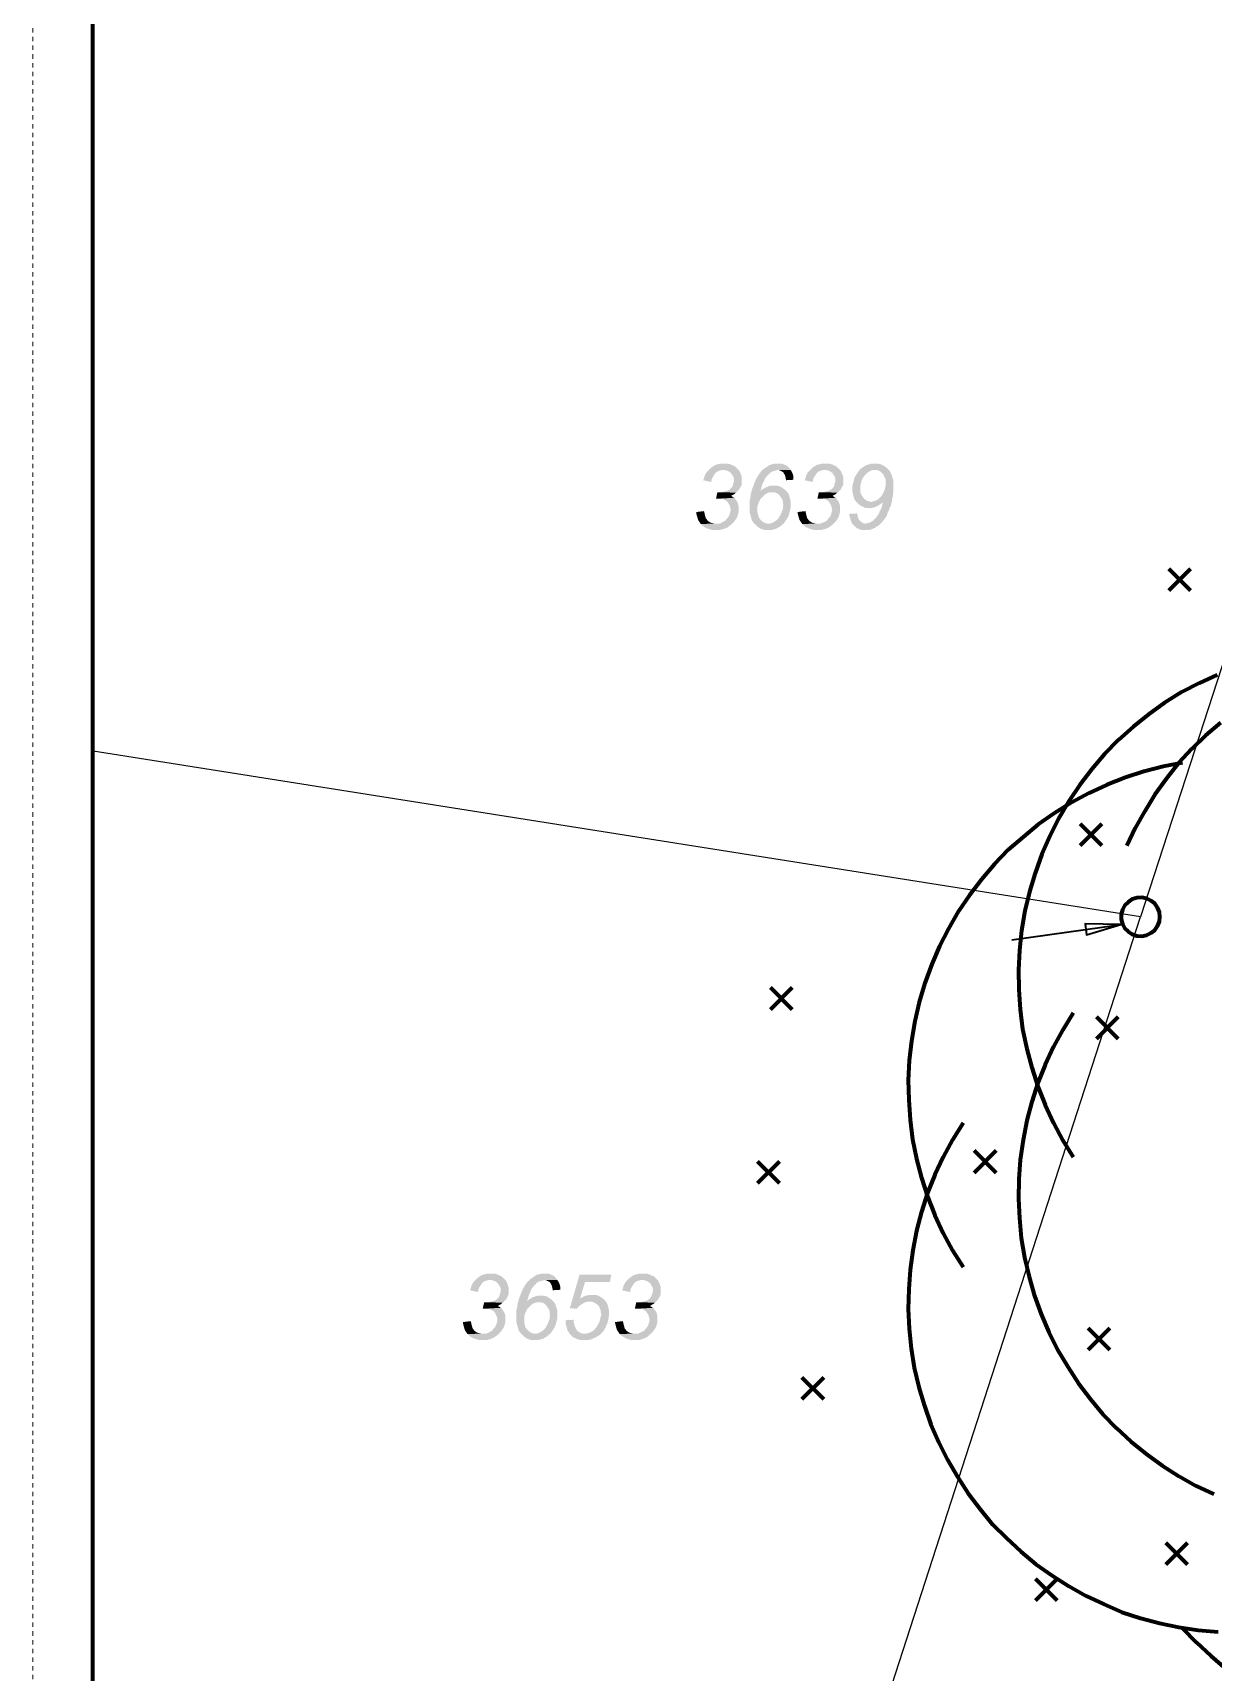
# Model space of a CAD drawing. Header units: metres. Extents: x -47 to 309, y -25 to 105.
# Drawn here: x -44.56 to -17.46, y 31.16 to 68.79 of the extents above; entities that cross this region are included whole.
import ezdxf

# ---------------------------------------------------------------- set-up
doc = ezdxf.new("R2010")
doc.units = ezdxf.units.M
doc.linetypes.add('AUSGEZOGEN', pattern=[0])
doc.linetypes.add('PUNKT2_S9', pattern=[0.001, 0, -0.001])
doc.layers.add('XR$1$STANDARD_1', color=7, linetype='AUSGEZOGEN', lineweight=25)

msp = doc.modelspace()

# ---------------------------------------------------------------- hatches: boundary and pattern name
at = {"layer": 'XR$1$STANDARD_1', "linetype": 'AUSGEZOGEN', "lineweight": 140, "transparency": 33554687}
h = msp.add_hatch(color=7, dxfattribs=at)
h.set_gradient(color2=(0, 0, 0), one_color=1)
h.paths.add_polyline_path([(-28.6921, 58.9044), (-28.7768, 58.9044), (-28.8085, 58.8939), (-28.8509, 58.8833), (-28.8932, 58.8727), (-28.9249, 58.8515), (-28.9567, 58.8304), (-28.9884, 58.8092), (-28.999, 58.7986), (-29.0308, 58.7669), (-29.0519, 58.7457), (-29.0837, 58.714), (-29.1049, 58.6822), (-29.126, 58.6399), (-29.1366, 58.6081), (-29.1472, 58.5658), (-29.1684, 58.5235), (-28.9779, 58.4811), (-28.9779, 58.5129), (-28.9673, 58.5552), (-28.9461, 58.5975), (-28.9249, 58.6293), (-28.9038, 58.661), (-28.8826, 58.6928), (-28.8509, 58.714), (-28.8191, 58.7351), (-28.7768, 58.7457), (-28.745, 58.7563), (-28.7027, 58.7563), (-28.364, 58.7669), (-28.3852, 58.7986), (-28.3958, 58.7986), (-28.417, 58.8198), (-28.4487, 58.8515), (-28.491, 58.8621), (-28.5228, 58.8833), (-28.5651, 58.8939), (-28.5969, 58.9044), (-28.6392, 58.9044)], flags=0)
h = msp.add_hatch(color=7, dxfattribs=at)
h.set_gradient(color2=(0, 0, 0), one_color=1)
h.paths.add_polyline_path([(-28.364, 58.7669), (-28.7027, 58.7563), (-28.671, 58.7563), (-28.6286, 58.7457), (-28.5969, 58.7351), (-28.5651, 58.714), (-28.5334, 58.6928), (-28.5122, 58.661), (-28.491, 58.6293), (-28.4699, 58.5975), (-28.4593, 58.5552), (-28.4593, 58.5023), (-28.4699, 58.46), (-28.4805, 58.4282), (-28.491, 58.3859), (-28.5122, 58.3541), (-28.544, 58.3224), (-28.5545, 58.3118), (-28.5863, 58.2906), (-28.618, 58.2801), (-28.6604, 58.2695), (-28.7027, 58.2589), (-28.745, 58.2483), (-28.7874, 58.2483), (-28.417, 58.2377), (-28.3852, 58.2589), (-28.364, 58.2906), (-28.3323, 58.3118), (-28.3323, 58.333), (-28.3111, 58.3647), (-28.29, 58.3965), (-28.2794, 58.4388), (-28.2794, 58.587), (-28.29, 58.6293), (-28.3006, 58.661), (-28.3217, 58.7034), (-28.3323, 58.7351)], flags=0)
h = msp.add_hatch(color=7, dxfattribs=at)
h.set_gradient(color2=(0, 0, 0), one_color=1)
h.paths.add_polyline_path([(-27.4539, 58.9044), (-27.528, 58.9044), (-27.5703, 58.8939), (-27.6021, 58.8833), (-27.6444, 58.8727), (-27.6762, 58.8515), (-27.6867, 58.841), (-27.7185, 58.8198), (-27.7502, 58.7986), (-27.782, 58.7775), (-27.8137, 58.7457), (-27.8455, 58.714), (-27.8772, 58.6716), (-27.8984, 58.6399), (-27.9196, 58.6081), (-27.9407, 58.5658), (-27.9619, 58.534), (-27.9725, 58.4917), (-27.9936, 58.46), (-28.0042, 58.4176), (-28.0254, 58.3647), (-28.036, 58.3436), (-28.0466, 58.3012), (-28.0571, 58.2695), (-27.8561, 58.2695), (-27.8455, 58.3012), (-27.8349, 58.333), (-27.8243, 58.3753), (-27.8137, 58.4176), (-27.7926, 58.46), (-27.7714, 58.5023), (-27.7608, 58.534), (-27.7397, 58.5764), (-27.7079, 58.6081), (-27.6867, 58.6399), (-27.655, 58.661), (-27.6338, 58.6928), (-27.6127, 58.7034), (-27.5809, 58.7245), (-27.5386, 58.7351), (-27.4962, 58.7457), (-27.4645, 58.7563), (-27.1576, 58.7563), (-27.1788, 58.788), (-27.1999, 58.8092), (-27.2211, 58.8304), (-27.2528, 58.8621), (-27.2846, 58.8727), (-27.3269, 58.8939), (-27.3693, 58.9044), (-27.4116, 58.9044)], flags=0)
h = msp.add_hatch(color=7, dxfattribs=at)
h.set_gradient(color2=(0, 0, 0), one_color=1)
h.paths.add_polyline_path([(-27.1576, 58.7563), (-27.4645, 58.7563), (-27.4328, 58.7563), (-27.401, 58.7457), (-27.3587, 58.7245), (-27.3269, 58.7034), (-27.3163, 58.6822), (-27.2952, 58.6505), (-27.2846, 58.6187), (-27.274, 58.5764), (-27.2634, 58.5235), (-27.0941, 58.534), (-27.0941, 58.6081), (-27.1047, 58.6505), (-27.1153, 58.6822), (-27.1364, 58.7245)], flags=0)
h = msp.add_hatch(color=7, dxfattribs=at)
h.set_gradient(color2=(0, 0, 0), one_color=1)
h.paths.add_polyline_path([(-26.3639, 58.9044), (-26.4485, 58.9044), (-26.4803, 58.8939), (-26.5226, 58.8833), (-26.565, 58.8727), (-26.5967, 58.8515), (-26.6284, 58.8304), (-26.6602, 58.8092), (-26.6708, 58.7986), (-26.7025, 58.7669), (-26.7237, 58.7457), (-26.7554, 58.714), (-26.7766, 58.6822), (-26.7978, 58.6399), (-26.8084, 58.6081), (-26.8189, 58.5658), (-26.8401, 58.5235), (-26.6496, 58.4811), (-26.6496, 58.5129), (-26.639, 58.5552), (-26.6179, 58.5975), (-26.5967, 58.6293), (-26.5755, 58.661), (-26.5544, 58.6928), (-26.5226, 58.714), (-26.4909, 58.7351), (-26.4485, 58.7457), (-26.4168, 58.7563), (-26.3745, 58.7563), (-26.0358, 58.7669), (-26.057, 58.7986), (-26.0676, 58.7986), (-26.0887, 58.8198), (-26.1205, 58.8515), (-26.1628, 58.8621), (-26.1945, 58.8833), (-26.2369, 58.8939), (-26.2686, 58.9044), (-26.311, 58.9044)], flags=0)
h = msp.add_hatch(color=7, dxfattribs=at)
h.set_gradient(color2=(0, 0, 0), one_color=1)
h.paths.add_polyline_path([(-26.0358, 58.7669), (-26.3745, 58.7563), (-26.3427, 58.7563), (-26.3004, 58.7457), (-26.2686, 58.7351), (-26.2369, 58.714), (-26.2051, 58.6928), (-26.184, 58.661), (-26.1628, 58.6293), (-26.1416, 58.5975), (-26.1311, 58.5552), (-26.1311, 58.5023), (-26.1416, 58.46), (-26.1522, 58.4282), (-26.1628, 58.3859), (-26.184, 58.3541), (-26.2157, 58.3224), (-26.2263, 58.3118), (-26.258, 58.2906), (-26.2898, 58.2801), (-26.3321, 58.2695), (-26.3745, 58.2589), (-26.4168, 58.2483), (-26.4591, 58.2483), (-26.0887, 58.2377), (-26.057, 58.2589), (-26.0358, 58.2906), (-26.0041, 58.3118), (-26.0041, 58.333), (-25.9829, 58.3647), (-25.9617, 58.3965), (-25.9511, 58.4388), (-25.9511, 58.587), (-25.9617, 58.6293), (-25.9723, 58.661), (-25.9935, 58.7034), (-26.0041, 58.7351)], flags=0)
h = msp.add_hatch(color=7, dxfattribs=at)
h.set_gradient(color2=(0, 0, 0), one_color=1)
h.paths.add_polyline_path([(-25.2315, 58.9044), (-25.3056, 58.9044), (-25.3373, 58.8939), (-25.3797, 58.8833), (-25.4114, 58.8727), (-25.4537, 58.8515), (-25.4855, 58.8304), (-25.5172, 58.8092), (-25.549, 58.788), (-25.5807, 58.7563), (-25.6019, 58.7245), (-25.6231, 58.6928), (-25.6442, 58.661), (-25.6654, 58.6293), (-25.6866, 58.5975), (-25.6972, 58.5552), (-25.7077, 58.5235), (-25.7183, 58.4811), (-25.7289, 58.4388), (-25.7395, 58.4071), (-25.7395, 58.2483), (-25.7289, 58.206), (-25.7183, 58.1636), (-25.7077, 58.1319), (-25.6972, 58.0896), (-25.676, 58.0578), (-25.6548, 58.0261), (-25.3056, 58.0261), (-25.3162, 58.0261), (-25.3479, 58.0367), (-25.3902, 58.0472), (-25.422, 58.0578), (-25.4537, 58.0896), (-25.4855, 58.1107), (-25.5067, 58.1425), (-25.5278, 58.1742), (-25.549, 58.2166), (-25.5596, 58.2483), (-25.5596, 58.3965), (-25.549, 58.4388), (-25.5384, 58.4811), (-25.5278, 58.5235), (-25.5067, 58.5658), (-25.4855, 58.5975), (-25.4643, 58.6293), (-25.4432, 58.6505), (-25.4114, 58.6822), (-25.3902, 58.7034), (-25.3479, 58.7245), (-25.3056, 58.7457), (-25.2738, 58.7563), (-25.2315, 58.7563), (-24.914, 58.7669), (-24.9352, 58.788), (-24.9669, 58.8198), (-24.9987, 58.841), (-25.0304, 58.8621), (-25.0728, 58.8833), (-25.1045, 58.8939), (-25.1468, 58.9044), (-25.1892, 58.9044)], flags=0)
h = msp.add_hatch(color=7, dxfattribs=at)
h.set_gradient(color2=(0, 0, 0), one_color=1)
h.paths.add_polyline_path([(-24.914, 58.7669), (-25.2315, 58.7563), (-25.1786, 58.7563), (-25.1468, 58.7457), (-25.1045, 58.7245), (-25.0833, 58.7034), (-25.0516, 58.6822), (-25.0304, 58.6505), (-25.0093, 58.6081), (-24.9881, 58.5764), (-24.9775, 58.534), (-24.9775, 58.3965), (-24.9881, 58.3541), (-24.9987, 58.3118), (-25.0093, 58.2801), (-25.0304, 58.2377), (-25.0516, 58.1954), (-25.0728, 58.1636), (-25.1045, 58.1319), (-25.1257, 58.1107), (-25.1574, 58.079), (-25.1998, 58.0578), (-25.2315, 58.0472), (-25.2738, 58.0367), (-25.3056, 58.0261), (-25.6548, 58.0261), (-25.6231, 58.0049), (-25.6019, 57.9732), (-25.5807, 57.9626), (-25.549, 57.9308), (-25.5067, 57.9202), (-25.4749, 57.8991), (-25.4326, 57.8885), (-25.3902, 57.8885), (-25.3585, 57.8779), (-25.3267, 57.8885), (-25.2844, 57.8885), (-25.2421, 57.8991), (-25.2103, 57.9097), (-25.1892, 57.9202), (-25.1468, 57.9414), (-25.1151, 57.9626), (-25.0833, 57.9837), (-25.041, 58.0155), (-24.8399, 58.0155), (-24.8294, 58.0578), (-24.8294, 58.1001), (-24.8188, 58.1319), (-24.8082, 58.1742), (-24.8082, 58.2166), (-24.7976, 58.2589), (-24.7976, 58.4917), (-24.8082, 58.534), (-24.8188, 58.5764), (-24.8294, 58.6081), (-24.8399, 58.6505), (-24.8611, 58.6822), (-24.8717, 58.714), (-24.8928, 58.7457)], flags=0)
h = msp.add_hatch(color=7, dxfattribs=at)
h.set_gradient(color2=(0, 0, 0), one_color=1)
h.paths.add_polyline_path([(-27.5492, 58.3965), (-27.6232, 58.3965), (-27.6656, 58.3859), (-27.6973, 58.3647), (-27.7185, 58.3647), (-27.7502, 58.3436), (-27.7926, 58.3224), (-27.8243, 58.3012), (-27.8561, 58.2695), (-28.0571, 58.2695), (-28.0677, 58.2271), (-28.0783, 58.1848), (-28.0783, 58.1425), (-28.0889, 58.1001), (-28.0995, 58.0578), (-28.0995, 57.7932), (-28.0889, 57.7509), (-28.0783, 57.7086), (-28.0677, 57.6768), (-28.0571, 57.6345), (-28.0466, 57.6028), (-28.0254, 57.571), (-28.0042, 57.5393), (-27.9831, 57.5181), (-27.6656, 57.5287), (-27.7079, 57.5287), (-27.7397, 57.5393), (-27.782, 57.5604), (-27.8137, 57.5816), (-27.8455, 57.6133), (-27.8667, 57.6345), (-27.8878, 57.6662), (-27.8984, 57.698), (-27.909, 57.7403), (-27.9196, 57.7827), (-27.9196, 57.9202), (-27.909, 57.9626), (-27.8984, 57.9943), (-27.8772, 58.0367), (-27.8667, 58.0684), (-27.8455, 58.1001), (-27.8137, 58.1319), (-27.7926, 58.1531), (-27.7608, 58.1848), (-27.7291, 58.206), (-27.6973, 58.2271), (-27.6656, 58.2377), (-27.6232, 58.2483), (-27.5915, 58.2483), (-27.2423, 58.2589), (-27.2634, 58.2801), (-27.2952, 58.3118), (-27.3269, 58.333), (-27.3587, 58.3541), (-27.3904, 58.3753), (-27.4222, 58.3859), (-27.4645, 58.3965), (-27.5068, 58.3965)], flags=0)
h = msp.add_hatch(color=7, dxfattribs=at)
h.set_gradient(color2=(0, 0, 0), one_color=1)
h.paths.add_polyline_path([(-28.4487, 58.1213), (-28.8085, 58.1001), (-28.7556, 58.1001), (-28.7133, 58.0896), (-28.671, 58.0684), (-28.6392, 58.0578), (-28.6075, 58.0261), (-28.5863, 57.9943), (-28.5651, 57.9626), (-28.5545, 57.9308), (-28.544, 57.8885), (-28.5334, 57.8462), (-28.5334, 57.8356), (-28.544, 57.7932), (-28.5545, 57.7615), (-28.5651, 57.7192), (-28.5863, 57.6874), (-28.6075, 57.6557), (-28.6392, 57.6239), (-28.6498, 57.6028), (-28.6815, 57.5816), (-28.7239, 57.5604), (-28.7556, 57.5393), (-28.7979, 57.5287), (-28.872, 57.5287), (-29.2213, 57.5181), (-29.1895, 57.4863), (-29.1684, 57.4758), (-29.1366, 57.444), (-29.1049, 57.4334), (-29.0625, 57.4123), (-29.0308, 57.4017), (-28.9884, 57.3911), (-28.9461, 57.3805), (-28.7768, 57.3805), (-28.745, 57.3911), (-28.7027, 57.4017), (-28.671, 57.4123), (-28.6286, 57.4334), (-28.5969, 57.444), (-28.5651, 57.4758), (-28.5334, 57.4969), (-28.5016, 57.5287), (-28.4805, 57.5498), (-28.4487, 57.5816), (-28.4275, 57.6133), (-28.4064, 57.6451), (-28.3852, 57.6768), (-28.3746, 57.7192), (-28.364, 57.7509), (-28.3535, 57.7932), (-28.3535, 57.9308), (-28.364, 57.9732), (-28.3746, 58.0049), (-28.3958, 58.0472), (-28.4064, 58.0578), (-28.4275, 58.0896)], flags=0)
h = msp.add_hatch(color=7, dxfattribs=at)
h.set_gradient(color2=(0, 0, 0), one_color=1)
h.paths.add_polyline_path([(-28.8403, 58.2483), (-28.872, 58.1001), (-28.8085, 58.1001), (-28.4487, 58.1213), (-28.491, 58.1425), (-28.5228, 58.1636), (-28.491, 58.1848), (-28.4487, 58.206), (-28.417, 58.2377), (-28.7874, 58.2483), (-28.7979, 58.2483)], flags=0)
h = msp.add_hatch(color=7, dxfattribs=at)
h.set_gradient(color2=(0, 0, 0), one_color=1)
h.paths.add_polyline_path([(-27.2423, 58.2589), (-27.5915, 58.2483), (-27.5492, 58.2483), (-27.5068, 58.2377), (-27.4751, 58.2271), (-27.4328, 58.1954), (-27.4116, 58.1742), (-27.3904, 58.1425), (-27.3693, 58.1107), (-27.3481, 58.079), (-27.3375, 58.0367), (-27.3375, 57.9943), (-27.3269, 57.952), (-27.3269, 57.9308), (-27.3375, 57.8991), (-27.3375, 57.8567), (-27.3587, 57.8144), (-27.3693, 57.7721), (-27.3904, 57.7403), (-27.3904, 57.7297), (-27.4116, 57.698), (-27.4328, 57.6557), (-27.4645, 57.6239), (-27.4857, 57.6028), (-27.5174, 57.5816), (-27.5492, 57.5604), (-27.5915, 57.5393), (-27.6338, 57.5287), (-27.6656, 57.5287), (-27.9831, 57.5181), (-27.9619, 57.4969), (-27.9301, 57.4652), (-27.8984, 57.444), (-27.8667, 57.4228), (-27.8243, 57.4017), (-27.7926, 57.3911), (-27.7502, 57.3805), (-27.6021, 57.3805), (-27.5597, 57.3911), (-27.5174, 57.4017), (-27.4857, 57.4123), (-27.4539, 57.4334), (-27.4116, 57.4546), (-27.3798, 57.4758), (-27.3481, 57.5075), (-27.3163, 57.5287), (-27.2952, 57.5604), (-27.274, 57.5922), (-27.2528, 57.6239), (-27.2317, 57.6557), (-27.2105, 57.698), (-27.1999, 57.7297), (-27.1893, 57.7721), (-27.1788, 57.8038), (-27.1682, 57.8462), (-27.1576, 57.8885), (-27.1576, 58.0367), (-27.1682, 58.079), (-27.1788, 58.1213), (-27.1893, 58.1531), (-27.1999, 58.1954), (-27.2211, 58.2271)], flags=0)
h = msp.add_hatch(color=7, dxfattribs=at)
h.set_gradient(color2=(0, 0, 0), one_color=1)
h.paths.add_polyline_path([(-26.1205, 58.1213), (-26.4803, 58.1001), (-26.4274, 58.1001), (-26.385, 58.0896), (-26.3427, 58.079), (-26.311, 58.0578), (-26.2792, 58.0261), (-26.258, 57.9943), (-26.2369, 57.9626), (-26.2263, 57.9308), (-26.2157, 57.8885), (-26.2051, 57.8462), (-26.2051, 57.8356), (-26.2157, 57.7932), (-26.2263, 57.7615), (-26.2369, 57.7192), (-26.258, 57.6874), (-26.2792, 57.6557), (-26.311, 57.6239), (-26.3215, 57.6028), (-26.3533, 57.5816), (-26.3956, 57.5604), (-26.4274, 57.5498), (-26.4697, 57.5287), (-26.5438, 57.5287), (-26.893, 57.5181), (-26.8613, 57.4863), (-26.8401, 57.4758), (-26.8084, 57.444), (-26.7766, 57.4334), (-26.7343, 57.4123), (-26.7025, 57.4017), (-26.6602, 57.3911), (-26.6179, 57.3805), (-26.4485, 57.3805), (-26.4168, 57.3911), (-26.3745, 57.4017), (-26.3427, 57.4123), (-26.3004, 57.4334), (-26.2686, 57.444), (-26.2369, 57.4758), (-26.2051, 57.4969), (-26.1734, 57.5287), (-26.1522, 57.5498), (-26.1205, 57.5816), (-26.0993, 57.6133), (-26.0781, 57.6451), (-26.057, 57.6768), (-26.0464, 57.7192), (-26.0358, 57.7509), (-26.0252, 57.7932), (-26.0252, 57.9308), (-26.0358, 57.9732), (-26.0464, 58.0049), (-26.0676, 58.0472), (-26.0781, 58.0578), (-26.0993, 58.0896)], flags=0)
h = msp.add_hatch(color=7, dxfattribs=at)
h.set_gradient(color2=(0, 0, 0), one_color=1)
h.paths.add_polyline_path([(-26.512, 58.2483), (-26.5438, 58.1001), (-26.4803, 58.1001), (-26.1205, 58.1213), (-26.1628, 58.1425), (-26.1945, 58.1636), (-26.1628, 58.1848), (-26.1205, 58.206), (-26.0887, 58.2377), (-26.4591, 58.2483), (-26.4697, 58.2483)], flags=0)
h = msp.add_hatch(color=7, dxfattribs=at)
h.set_gradient(color2=(0, 0, 0), one_color=1)
h.paths.add_polyline_path([(-24.8399, 58.0155), (-25.041, 58.0155), (-25.0516, 57.9732), (-25.0622, 57.9308), (-25.0728, 57.8885), (-25.0939, 57.8462), (-25.1151, 57.8144), (-25.1257, 57.7721), (-25.1468, 57.7403), (-25.168, 57.7086), (-25.1892, 57.6768), (-25.2103, 57.6451), (-25.2421, 57.6239), (-25.2527, 57.6028), (-25.2844, 57.5816), (-25.3267, 57.5604), (-25.3585, 57.5393), (-25.4008, 57.5393), (-25.4326, 57.5287), (-25.1151, 57.5075), (-25.0833, 57.5393), (-25.0622, 57.5604), (-25.041, 57.5922), (-25.0093, 57.6239), (-24.9881, 57.6557), (-24.9669, 57.6874), (-24.9458, 57.7297), (-24.9352, 57.7721), (-24.914, 57.8144), (-24.8928, 57.8567), (-24.8823, 57.8991), (-24.8611, 57.9308), (-24.8505, 57.9732)], flags=0)
h = msp.add_hatch(color=7, dxfattribs=at)
h.set_gradient(color2=(0, 0, 0), one_color=1)
h.paths.add_polyline_path([(-29.1472, 57.8144), (-29.3271, 57.7932), (-29.3271, 57.7721), (-29.3165, 57.7297), (-29.3059, 57.6874), (-29.2953, 57.6557), (-29.2848, 57.6133), (-29.2636, 57.5816), (-29.2424, 57.5498), (-29.2213, 57.5181), (-28.872, 57.5287), (-28.9144, 57.5287), (-28.9567, 57.5393), (-28.999, 57.5498), (-29.0308, 57.571), (-29.0625, 57.5922), (-29.0837, 57.6239), (-29.1049, 57.6451), (-29.1154, 57.6874), (-29.126, 57.7192), (-29.1366, 57.7721)], flags=0)
h = msp.add_hatch(color=7, dxfattribs=at)
h.set_gradient(color2=(0, 0, 0), one_color=1)
h.paths.add_polyline_path([(-26.8189, 57.8144), (-26.9989, 57.7932), (-26.9989, 57.7721), (-26.9883, 57.7297), (-26.9777, 57.6874), (-26.9671, 57.6557), (-26.9565, 57.6133), (-26.9354, 57.5816), (-26.9142, 57.5498), (-26.893, 57.5181), (-26.5438, 57.5287), (-26.5861, 57.5287), (-26.6284, 57.5393), (-26.6708, 57.5498), (-26.7025, 57.571), (-26.7343, 57.5922), (-26.7554, 57.6239), (-26.7766, 57.6451), (-26.7872, 57.6874), (-26.7978, 57.7192), (-26.8084, 57.7721)], flags=0)
h = msp.add_hatch(color=7, dxfattribs=at)
h.set_gradient(color2=(0, 0, 0), one_color=1)
h.paths.add_polyline_path([(-25.6337, 57.7615), (-25.8136, 57.7509), (-25.8136, 57.7297), (-25.803, 57.6768), (-25.7924, 57.6451), (-25.7818, 57.6028), (-25.7606, 57.5604), (-25.7501, 57.5287), (-25.7183, 57.4969), (-25.6972, 57.4758), (-25.676, 57.4546), (-25.6442, 57.4228), (-25.6019, 57.4123), (-25.5702, 57.3911), (-25.5278, 57.3805), (-25.4432, 57.3805), (-25.3585, 57.3805), (-25.3162, 57.3911), (-25.2844, 57.4017), (-25.2421, 57.4228), (-25.2103, 57.4334), (-25.1786, 57.4652), (-25.1363, 57.4863), (-25.1151, 57.5075), (-25.4326, 57.5287), (-25.4537, 57.5287), (-25.4961, 57.5393), (-25.5278, 57.5604), (-25.5596, 57.5816), (-25.5807, 57.6028), (-25.6019, 57.6345), (-25.6125, 57.6662), (-25.6231, 57.7192)], flags=0)
h = msp.add_hatch(color=7, dxfattribs=at)
h.set_gradient(color2=(0, 0, 0), one_color=1)
h.paths.add_polyline_path([(-34.0471, 40.3103), (-34.1317, 40.3103), (-34.1635, 40.2997), (-34.2058, 40.2891), (-34.2482, 40.2785), (-34.2799, 40.2573), (-34.3117, 40.2362), (-34.3434, 40.215), (-34.354, 40.2044), (-34.3857, 40.1727), (-34.4069, 40.1515), (-34.4386, 40.1198), (-34.4598, 40.088), (-34.481, 40.0457), (-34.4916, 40.0139), (-34.5021, 39.9716), (-34.5233, 39.9293), (-34.3328, 39.8869), (-34.3328, 39.9187), (-34.3222, 39.961), (-34.3011, 40.0033), (-34.2799, 40.0351), (-34.2587, 40.0668), (-34.2376, 40.0986), (-34.2058, 40.1198), (-34.1741, 40.1409), (-34.1317, 40.1515), (-34.1, 40.1621), (-34.0577, 40.1621), (-33.719, 40.1727), (-33.7402, 40.2044), (-33.7508, 40.2044), (-33.7719, 40.2256), (-33.8037, 40.2573), (-33.846, 40.2679), (-33.8778, 40.2891), (-33.9201, 40.2997), (-33.9518, 40.3103), (-33.9942, 40.3103)], flags=0)
h = msp.add_hatch(color=7, dxfattribs=at)
h.set_gradient(color2=(0, 0, 0), one_color=1)
h.paths.add_polyline_path([(-32.8089, 40.3103), (-32.883, 40.3103), (-32.9253, 40.2997), (-32.957, 40.2891), (-32.9994, 40.2785), (-33.0311, 40.2573), (-33.0417, 40.2468), (-33.0734, 40.2256), (-33.1052, 40.2044), (-33.1369, 40.1833), (-33.1687, 40.1515), (-33.2004, 40.1198), (-33.2322, 40.0774), (-33.2534, 40.0457), (-33.2745, 40.0139), (-33.2957, 39.9716), (-33.3169, 39.9398), (-33.3274, 39.8975), (-33.3486, 39.8658), (-33.3592, 39.8234), (-33.3804, 39.7705), (-33.3909, 39.7494), (-33.4015, 39.707), (-33.4121, 39.6753), (-33.211, 39.6753), (-33.2004, 39.707), (-33.1899, 39.7388), (-33.1793, 39.7811), (-33.1687, 39.8234), (-33.1475, 39.8658), (-33.1264, 39.9081), (-33.1158, 39.9398), (-33.0946, 39.9822), (-33.0629, 40.0139), (-33.0417, 40.0457), (-33.01, 40.0668), (-32.9888, 40.0986), (-32.9676, 40.1092), (-32.9359, 40.1303), (-32.8935, 40.1409), (-32.8512, 40.1515), (-32.8195, 40.1621), (-32.5126, 40.1621), (-32.5337, 40.1938), (-32.5549, 40.215), (-32.5761, 40.2362), (-32.6078, 40.2679), (-32.6395, 40.2785), (-32.6819, 40.2997), (-32.7242, 40.3103), (-32.7665, 40.3103)], flags=0)
h = msp.add_hatch(color=7, dxfattribs=at)
h.set_gradient(color2=(0, 0, 0), one_color=1)
h.paths.add_polyline_path([(-31.2744, 40.2891), (-32.0046, 40.2891), (-32.2268, 39.5165), (-32.0681, 39.5059), (-32.0575, 39.5165), (-32.0257, 39.5589), (-31.994, 39.58), (-31.9622, 39.6012), (-31.9305, 39.6224), (-31.8987, 39.6435), (-31.867, 39.6541), (-31.8247, 39.6647), (-31.7823, 39.6647), (-31.4119, 39.6859), (-31.4437, 39.7176), (-31.4648, 39.7388), (-31.994, 39.7388), (-31.8776, 40.1198), (-31.3061, 40.1198)], flags=0)
h = msp.add_hatch(color=7, dxfattribs=at)
h.set_gradient(color2=(0, 0, 0), one_color=1)
h.paths.add_polyline_path([(-30.5547, 40.3103), (-30.6394, 40.3103), (-30.6711, 40.2997), (-30.7135, 40.2891), (-30.7558, 40.2785), (-30.7875, 40.2573), (-30.8193, 40.2362), (-30.851, 40.215), (-30.8616, 40.2044), (-30.8934, 40.1727), (-30.9145, 40.1515), (-30.9463, 40.1198), (-30.9674, 40.088), (-30.9886, 40.0457), (-30.9992, 40.0139), (-31.0098, 39.9716), (-31.0309, 39.9293), (-30.8405, 39.8869), (-30.8405, 39.9187), (-30.8299, 39.961), (-30.8087, 40.0033), (-30.7875, 40.0351), (-30.7664, 40.0668), (-30.7452, 40.0986), (-30.7135, 40.1198), (-30.6817, 40.1409), (-30.6394, 40.1515), (-30.6076, 40.1621), (-30.5653, 40.1621), (-30.2266, 40.1727), (-30.2478, 40.2044), (-30.2584, 40.2044), (-30.2796, 40.2362), (-30.3113, 40.2573), (-30.3536, 40.2679), (-30.3854, 40.2891), (-30.4277, 40.2997), (-30.4595, 40.3103), (-30.5018, 40.3103)], flags=0)
h = msp.add_hatch(color=7, dxfattribs=at)
h.set_gradient(color2=(0, 0, 0), one_color=1)
h.paths.add_polyline_path([(-33.719, 40.1727), (-34.0577, 40.1621), (-34.0259, 40.1621), (-33.9836, 40.1515), (-33.9518, 40.1409), (-33.9201, 40.1198), (-33.8883, 40.0986), (-33.8672, 40.0668), (-33.846, 40.0351), (-33.8248, 40.0033), (-33.8143, 39.961), (-33.8143, 39.9081), (-33.8248, 39.8658), (-33.8354, 39.834), (-33.846, 39.7917), (-33.8672, 39.7599), (-33.8989, 39.7282), (-33.9095, 39.7176), (-33.9412, 39.6964), (-33.973, 39.6859), (-34.0153, 39.6753), (-34.0577, 39.6647), (-34.1, 39.6541), (-34.1423, 39.6541), (-33.7719, 39.6435), (-33.7402, 39.6647), (-33.719, 39.6964), (-33.6873, 39.7176), (-33.6873, 39.7282), (-33.6661, 39.7705), (-33.6449, 39.8023), (-33.6343, 39.8446), (-33.6343, 39.9928), (-33.6449, 40.0351), (-33.6555, 40.0668), (-33.6767, 40.1092), (-33.6873, 40.1409)], flags=0)
h = msp.add_hatch(color=7, dxfattribs=at)
h.set_gradient(color2=(0, 0, 0), one_color=1)
h.paths.add_polyline_path([(-32.5126, 40.1621), (-32.8195, 40.1621), (-32.7877, 40.1621), (-32.756, 40.1515), (-32.7136, 40.1303), (-32.6819, 40.1092), (-32.6713, 40.088), (-32.6501, 40.0563), (-32.6395, 40.0245), (-32.629, 39.9822), (-32.6184, 39.9293), (-32.4491, 39.9398), (-32.4491, 40.0139), (-32.4596, 40.0563), (-32.4702, 40.088), (-32.4914, 40.1303)], flags=0)
h = msp.add_hatch(color=7, dxfattribs=at)
h.set_gradient(color2=(0, 0, 0), one_color=1)
h.paths.add_polyline_path([(-30.2266, 40.1727), (-30.5653, 40.1621), (-30.5335, 40.1621), (-30.4912, 40.1515), (-30.4595, 40.1409), (-30.4277, 40.1198), (-30.396, 40.0986), (-30.3748, 40.0774), (-30.3536, 40.0351), (-30.3325, 40.0033), (-30.3219, 39.961), (-30.3219, 39.9081), (-30.3325, 39.8658), (-30.3431, 39.834), (-30.3536, 39.7917), (-30.3748, 39.7599), (-30.4066, 39.7282), (-30.4171, 39.7176), (-30.4489, 39.6964), (-30.4806, 39.6859), (-30.523, 39.6753), (-30.5653, 39.6647), (-30.6076, 39.6541), (-30.65, 39.6541), (-30.2796, 39.6435), (-30.2478, 39.6647), (-30.2266, 39.6964), (-30.1949, 39.7176), (-30.1949, 39.7388), (-30.1737, 39.7705), (-30.1526, 39.8023), (-30.142, 39.8446), (-30.142, 39.9928), (-30.1526, 40.0351), (-30.1631, 40.0668), (-30.1843, 40.1092), (-30.1949, 40.1409)], flags=0)
h = msp.add_hatch(color=7, dxfattribs=at)
h.set_gradient(color2=(0, 0, 0), one_color=1)
h.paths.add_polyline_path([(-33.8037, 39.5271), (-34.1635, 39.5059), (-34.1106, 39.5059), (-34.0682, 39.4954), (-34.0259, 39.4742), (-33.9942, 39.4636), (-33.9624, 39.4319), (-33.9412, 39.4001), (-33.9201, 39.3684), (-33.9095, 39.3366), (-33.8989, 39.2943), (-33.8883, 39.252), (-33.8883, 39.2414), (-33.8989, 39.199), (-33.9095, 39.1673), (-33.9201, 39.125), (-33.9412, 39.0932), (-33.9624, 39.0615), (-33.9942, 39.0297), (-34.0047, 39.0086), (-34.0365, 38.9874), (-34.0788, 38.9662), (-34.1106, 38.9451), (-34.1529, 38.9345), (-34.227, 38.9345), (-34.5762, 38.9239), (-34.5445, 38.8921), (-34.5233, 38.8816), (-34.4916, 38.8498), (-34.4598, 38.8392), (-34.4175, 38.8181), (-34.3857, 38.8075), (-34.3434, 38.7969), (-34.3011, 38.7863), (-34.1317, 38.7863), (-34.1, 38.7969), (-34.0577, 38.8075), (-34.0259, 38.8181), (-33.9836, 38.8392), (-33.9518, 38.8498), (-33.9201, 38.8816), (-33.8883, 38.9027), (-33.8566, 38.9345), (-33.8354, 38.9556), (-33.8037, 38.9874), (-33.7825, 39.0191), (-33.7613, 39.0509), (-33.7402, 39.0826), (-33.7296, 39.125), (-33.719, 39.1567), (-33.7084, 39.199), (-33.7084, 39.3366), (-33.719, 39.379), (-33.7296, 39.4107), (-33.7508, 39.453), (-33.7613, 39.4636), (-33.7825, 39.4954)], flags=0)
h = msp.add_hatch(color=7, dxfattribs=at)
h.set_gradient(color2=(0, 0, 0), one_color=1)
h.paths.add_polyline_path([(-34.1952, 39.6541), (-34.227, 39.5059), (-34.1635, 39.5059), (-33.8037, 39.5271), (-33.846, 39.5483), (-33.8778, 39.5694), (-33.846, 39.5906), (-33.8037, 39.6118), (-33.7719, 39.6435), (-34.1423, 39.6541), (-34.1529, 39.6541)], flags=0)
h = msp.add_hatch(color=7, dxfattribs=at)
h.set_gradient(color2=(0, 0, 0), one_color=1)
h.paths.add_polyline_path([(-32.9041, 39.8023), (-32.9782, 39.8023), (-33.0205, 39.7917), (-33.0523, 39.7705), (-33.0734, 39.7705), (-33.1052, 39.7494), (-33.1475, 39.7282), (-33.1793, 39.707), (-33.211, 39.6753), (-33.4121, 39.6753), (-33.4227, 39.6329), (-33.4333, 39.5906), (-33.4333, 39.5483), (-33.4439, 39.5059), (-33.4544, 39.4636), (-33.4544, 39.199), (-33.4439, 39.1567), (-33.4333, 39.1144), (-33.4227, 39.0826), (-33.4121, 39.0403), (-33.4015, 39.0086), (-33.3804, 38.9768), (-33.3592, 38.9451), (-33.338, 38.9239), (-33.0205, 38.9345), (-33.0629, 38.9345), (-33.0946, 38.9451), (-33.1369, 38.9662), (-33.1687, 38.9874), (-33.2004, 39.0191), (-33.2216, 39.0403), (-33.2428, 39.072), (-33.2534, 39.1038), (-33.2639, 39.1461), (-33.2745, 39.1885), (-33.2745, 39.326), (-33.2639, 39.3684), (-33.2534, 39.4001), (-33.2322, 39.4425), (-33.2216, 39.4742), (-33.2004, 39.5059), (-33.1687, 39.5377), (-33.1475, 39.5589), (-33.1158, 39.5906), (-33.084, 39.6118), (-33.0523, 39.6329), (-33.0205, 39.6435), (-32.9782, 39.6541), (-32.9465, 39.6541), (-32.5972, 39.6647), (-32.6184, 39.6859), (-32.6501, 39.7176), (-32.6819, 39.7388), (-32.7136, 39.7599), (-32.7454, 39.7811), (-32.7771, 39.7917), (-32.8195, 39.8023), (-32.8618, 39.8023)], flags=0)
h = msp.add_hatch(color=7, dxfattribs=at)
h.set_gradient(color2=(0, 0, 0), one_color=1)
h.paths.add_polyline_path([(-32.5972, 39.6647), (-32.9465, 39.6541), (-32.9041, 39.6541), (-32.8618, 39.6435), (-32.83, 39.6329), (-32.7877, 39.6012), (-32.7665, 39.58), (-32.7454, 39.5483), (-32.7242, 39.5165), (-32.703, 39.4848), (-32.6925, 39.4425), (-32.6925, 39.4001), (-32.6819, 39.3578), (-32.6819, 39.3366), (-32.6925, 39.3049), (-32.6925, 39.2625), (-32.7136, 39.2202), (-32.7242, 39.1779), (-32.7454, 39.1461), (-32.7454, 39.1355), (-32.7665, 39.1038), (-32.7877, 39.0615), (-32.8195, 39.0297), (-32.8406, 39.0086), (-32.8724, 38.9874), (-32.9041, 38.9662), (-32.9465, 38.9451), (-32.9888, 38.9345), (-33.0205, 38.9345), (-33.338, 38.9239), (-33.3169, 38.9027), (-33.2851, 38.871), (-33.2534, 38.8498), (-33.2216, 38.8286), (-33.1793, 38.8075), (-33.1475, 38.7969), (-33.1052, 38.7863), (-32.957, 38.7863), (-32.9147, 38.7969), (-32.8724, 38.8075), (-32.8406, 38.8181), (-32.8089, 38.8392), (-32.7665, 38.8604), (-32.7348, 38.8816), (-32.703, 38.9133), (-32.6713, 38.9345), (-32.6501, 38.9662), (-32.629, 38.998), (-32.6078, 39.0297), (-32.5866, 39.0615), (-32.5655, 39.1038), (-32.5549, 39.1355), (-32.5443, 39.1779), (-32.5337, 39.2096), (-32.5231, 39.252), (-32.5126, 39.2943), (-32.5126, 39.4425), (-32.5231, 39.4848), (-32.5337, 39.5271), (-32.5443, 39.5589), (-32.5549, 39.6012), (-32.5761, 39.6329)], flags=0)
h = msp.add_hatch(color=7, dxfattribs=at)
h.set_gradient(color2=(0, 0, 0), one_color=1)
h.paths.add_polyline_path([(-31.7188, 39.8234), (-31.7823, 39.8234), (-31.8141, 39.8129), (-31.8564, 39.8023), (-31.8776, 39.8023), (-31.9199, 39.7811), (-31.9517, 39.7599), (-31.994, 39.7388), (-31.4648, 39.7388), (-31.4966, 39.7599), (-31.5283, 39.7811), (-31.5601, 39.8023), (-31.6024, 39.8129), (-31.6342, 39.8234), (-31.6765, 39.8234)], flags=0)
h = msp.add_hatch(color=7, dxfattribs=at)
h.set_gradient(color2=(0, 0, 0), one_color=1)
h.paths.add_polyline_path([(-31.4119, 39.6859), (-31.7823, 39.6647), (-31.7188, 39.6647), (-31.6871, 39.6541), (-31.6448, 39.6329), (-31.613, 39.6118), (-31.5813, 39.5906), (-31.5707, 39.58), (-31.5495, 39.5483), (-31.5389, 39.5059), (-31.5178, 39.4742), (-31.5178, 39.4319), (-31.5072, 39.3895), (-31.5072, 39.3578), (-31.5178, 39.326), (-31.5283, 39.2837), (-31.5389, 39.2414), (-31.5495, 39.199), (-31.5707, 39.1673), (-31.5813, 39.1355), (-31.6024, 39.1038), (-31.6236, 39.072), (-31.6553, 39.0403), (-31.6765, 39.0086), (-31.7083, 38.9874), (-31.7294, 38.9768), (-31.7717, 38.9556), (-31.8141, 38.9451), (-31.8458, 38.9345), (-31.8882, 38.9345), (-31.5283, 38.9239), (-31.4966, 38.9451), (-31.4754, 38.9768), (-31.4437, 39.0086), (-31.4225, 39.0509), (-31.4013, 39.0826), (-31.3908, 39.125), (-31.3696, 39.1567), (-31.359, 39.199), (-31.3484, 39.2414), (-31.3379, 39.2731), (-31.3379, 39.3155), (-31.3273, 39.3578), (-31.3273, 39.4636), (-31.3379, 39.5059), (-31.3484, 39.5483), (-31.359, 39.5906), (-31.3696, 39.6224), (-31.3908, 39.6541)], flags=0)
h = msp.add_hatch(color=7, dxfattribs=at)
h.set_gradient(color2=(0, 0, 0), one_color=1)
h.paths.add_polyline_path([(-30.3113, 39.5271), (-30.6711, 39.5059), (-30.6182, 39.5059), (-30.5759, 39.4954), (-30.5335, 39.4848), (-30.5018, 39.4636), (-30.4701, 39.4319), (-30.4489, 39.4001), (-30.4277, 39.3684), (-30.4171, 39.3366), (-30.4066, 39.2943), (-30.396, 39.252), (-30.396, 39.2414), (-30.4066, 39.199), (-30.4171, 39.1673), (-30.4277, 39.125), (-30.4489, 39.0932), (-30.4701, 39.0615), (-30.5018, 39.0297), (-30.5124, 39.0086), (-30.5441, 38.9874), (-30.5865, 38.9662), (-30.6182, 38.9556), (-30.6605, 38.9345), (-30.7346, 38.9345), (-31.0839, 38.9239), (-31.0521, 38.8921), (-31.0309, 38.8816), (-30.9992, 38.8604), (-30.9674, 38.8392), (-30.9251, 38.8181), (-30.8934, 38.8075), (-30.851, 38.7969), (-30.8087, 38.7863), (-30.6394, 38.7863), (-30.6076, 38.7969), (-30.5653, 38.8075), (-30.5335, 38.8181), (-30.4912, 38.8392), (-30.4595, 38.8498), (-30.4277, 38.8816), (-30.396, 38.9027), (-30.3642, 38.9345), (-30.3431, 38.9556), (-30.3113, 38.9874), (-30.2901, 39.0191), (-30.269, 39.0509), (-30.2478, 39.0826), (-30.2372, 39.125), (-30.2266, 39.1567), (-30.2161, 39.199), (-30.2161, 39.3366), (-30.2266, 39.379), (-30.2372, 39.4107), (-30.2584, 39.453), (-30.269, 39.4636), (-30.2901, 39.4954)], flags=0)
h = msp.add_hatch(color=7, dxfattribs=at)
h.set_gradient(color2=(0, 0, 0), one_color=1)
h.paths.add_polyline_path([(-30.7029, 39.6541), (-30.7346, 39.5059), (-30.6711, 39.5059), (-30.3113, 39.5271), (-30.3536, 39.5483), (-30.3854, 39.5694), (-30.3536, 39.5906), (-30.3113, 39.6118), (-30.2796, 39.6435), (-30.65, 39.6541), (-30.6605, 39.6541)], flags=0)
h = msp.add_hatch(color=7, dxfattribs=at)
h.set_gradient(color2=(0, 0, 0), one_color=1)
h.paths.add_polyline_path([(-34.5021, 39.2202), (-34.6821, 39.199), (-34.6821, 39.1779), (-34.6715, 39.1355), (-34.6609, 39.0932), (-34.6503, 39.0615), (-34.6397, 39.0191), (-34.6186, 38.9874), (-34.5974, 38.9556), (-34.5762, 38.9239), (-34.227, 38.9345), (-34.2693, 38.9345), (-34.3117, 38.9451), (-34.354, 38.9556), (-34.3857, 38.9768), (-34.4175, 38.998), (-34.4386, 39.0297), (-34.4598, 39.0509), (-34.4704, 39.0932), (-34.481, 39.125), (-34.4916, 39.1779)], flags=0)
h = msp.add_hatch(color=7, dxfattribs=at)
h.set_gradient(color2=(0, 0, 0), one_color=1)
h.paths.add_polyline_path([(-32.1316, 39.252), (-32.3221, 39.2414), (-32.3221, 39.1567), (-32.3115, 39.125), (-32.3009, 39.0826), (-32.2903, 39.0403), (-32.2797, 38.998), (-32.2691, 38.9874), (-32.248, 38.9556), (-32.2162, 38.9133), (-32.1951, 38.8921), (-32.1633, 38.8604), (-32.1316, 38.8392), (-32.0998, 38.8286), (-32.0575, 38.8075), (-32.0257, 38.7969), (-31.9834, 38.7863), (-31.8035, 38.7863), (-31.7612, 38.7969), (-31.7188, 38.8075), (-31.6871, 38.8286), (-31.6448, 38.8392), (-31.613, 38.8604), (-31.5918, 38.871), (-31.5601, 38.8921), (-31.5283, 38.9239), (-31.8882, 38.9345), (-31.9305, 38.9345), (-31.9728, 38.9451), (-32.0046, 38.9662), (-32.0257, 38.9768), (-32.0575, 38.998), (-32.0787, 39.0297), (-32.0998, 39.072), (-32.1104, 39.0932), (-32.121, 39.125), (-32.1316, 39.1673), (-32.1422, 39.2096)], flags=0)
h = msp.add_hatch(color=7, dxfattribs=at)
h.set_gradient(color2=(0, 0, 0), one_color=1)
h.paths.add_polyline_path([(-31.0098, 39.2202), (-31.1897, 39.199), (-31.1897, 39.1779), (-31.1791, 39.1355), (-31.1685, 39.0932), (-31.1579, 39.0615), (-31.1474, 39.0191), (-31.1262, 38.9874), (-31.105, 38.9556), (-31.0839, 38.9239), (-30.7346, 38.9345), (-30.777, 38.9345), (-30.8193, 38.9451), (-30.8616, 38.9556), (-30.8934, 38.9768), (-30.9251, 38.998), (-30.9463, 39.0297), (-30.9674, 39.0509), (-30.978, 39.0932), (-30.9886, 39.125), (-30.9992, 39.1779)], flags=0)

# ---------------------------------------------------------------- linework, layer by layer
at = {"layer": 'XR$1$STANDARD_1', "color": 7, "linetype": 'AUSGEZOGEN', "lineweight": -3, "transparency": 33554687}
for p, q in [((-14.1089, 63.9525), (-19.1252, 48.5014)), ((-19.1252, 48.5014), (-43.1696, 52.3007)), ((-25.0622, 30.1718), (-19.1252, 48.5014))]:
    msp.add_line(p, q, dxfattribs=at)
at = {"layer": 'XR$1$STANDARD_1', "color": 62, "linetype": 'AUSGEZOGEN', "lineweight": 140, "transparency": 33554687}
for p, q in [((-18.4796, 56.4915), (-17.9822, 55.9941)), ((-18.4796, 55.9941), (-17.9822, 56.4915)), ((-20.5115, 50.6392), (-20.0141, 50.1418)), ((-20.5115, 50.1418), (-20.0141, 50.6392)), ((-27.6232, 46.8822), (-27.1258, 46.3743)), ((-27.6232, 46.3743), (-27.1258, 46.8822)), ((-20.1411, 46.2049), (-19.6437, 45.697)), ((-20.1411, 45.697), (-19.6437, 46.2049)), ((-22.9456, 43.1359), (-22.4376, 42.6279)), ((-22.9456, 42.6279), (-22.4376, 43.1359)), ((-27.9196, 42.8819), (-27.4116, 42.3845)), ((-27.9196, 42.3845), (-27.4116, 42.8819)), ((-20.3316, 39.0615), (-19.8342, 38.5641)), ((-20.3316, 38.5641), (-19.8342, 39.0615)), ((-26.9036, 37.9291), (-26.3956, 37.4317)), ((-26.9036, 37.4317), (-26.3956, 37.9291)), ((-18.5431, 34.1298), (-18.0457, 33.6324)), ((-18.5431, 33.6324), (-18.0457, 34.1298)), ((-21.5381, 33.3044), (-21.0407, 32.807)), ((-21.5381, 32.807), (-21.0407, 33.3044))]:
    msp.add_line(p, q, dxfattribs=at)
at = {"layer": 'XR$1$STANDARD_1', "color": 7, "linetype": 'PUNKT2_S9', "lineweight": 13, "transparency": 33554687}
msp.add_lwpolyline([(-44.5559, 105.0398), (29.7039, 105.0398), (29.7039, 0), (-44.5559, 0), (-44.5559, 105.0398)], close=True, dxfattribs=at)
at = {"layer": 'XR$1$STANDARD_1', "color": 7, "linetype": 'AUSGEZOGEN', "lineweight": 200, "transparency": 33554687}
msp.add_lwpolyline([(-43.1801, 94.0821), (5.5754, 94.0821), (5.5754, 102.8342), (27.2069, 102.8342), (27.2069, 1.4604), (-43.1801, 1.4604), (-43.1801, 94.0821)], close=True, dxfattribs=at)
at = {"layer": 'XR$1$STANDARD_1', "color": 3, "linetype": 'AUSGEZOGEN', "lineweight": 140, "transparency": 33554687}
for points in [[(-17.3684, 54.0575), (-17.7811, 53.867), (-18.1833, 53.6553), (-18.5748, 53.4119), (-18.9452, 53.1473), (-19.2945, 52.8616), (-19.6331, 52.5653), (-19.9506, 52.2372), (-20.2469, 51.888), (-20.5221, 51.5282), (-20.7761, 51.1577), (-21.0089, 50.7556), (-21.21, 50.3534), (-21.3899, 49.9407), (-21.5486, 49.5068), (-21.6756, 49.0729), (-21.7815, 48.639), (-21.8556, 48.1839), (-21.9085, 47.7289), (-21.9296, 47.2844), (-21.919, 46.8293), (-21.8873, 46.3743), (-21.8344, 45.9192), (-21.7391, 45.4747), (-21.6227, 45.0408), (-21.4851, 44.6069), (-21.3158, 44.1836), (-21.1253, 43.7709), (-20.9137, 43.3687), (-20.6703, 42.9877)], [(-17.2943, 52.9568), (-17.633, 52.6605), (-17.9505, 52.3536), (-18.2574, 52.0255), (-18.5325, 51.6763), (-18.7971, 51.3059), (-19.0299, 50.9249), (-19.2522, 50.5334), (-19.4426, 50.1312)], [(-18.1621, 52.0361), (-18.6066, 51.9515), (-19.0511, 51.8351), (-19.4744, 51.6975), (-19.8977, 51.5282), (-20.3104, 51.3377), (-20.7126, 51.126), (-21.1042, 50.8826), (-21.4746, 50.618), (-21.8238, 50.3323), (-22.1625, 50.036), (-22.4799, 49.7079), (-22.7763, 49.3587), (-23.0514, 48.9988), (-23.3054, 48.6284), (-23.5382, 48.2263), (-23.7393, 47.8241), (-23.9192, 47.4114), (-24.078, 46.9775), (-24.205, 46.5436), (-24.3108, 46.1097), (-24.3849, 45.6546), (-24.4378, 45.1996), (-24.4589, 44.7551), (-24.4484, 44.3), (-24.4166, 43.8449), (-24.3637, 43.3899), (-24.2685, 42.9454), (-24.152, 42.5115), (-24.0145, 42.0776), (-23.8451, 41.6543), (-23.6546, 41.2415), (-23.443, 40.8394), (-23.1996, 40.4584)], [(-20.6703, 46.3002), (-20.9137, 45.9086), (-21.1253, 45.5171), (-21.3158, 45.1043), (-21.4851, 44.6916), (-21.6227, 44.2577), (-21.7391, 43.8238), (-21.8238, 43.3793), (-21.8873, 42.9242), (-21.919, 42.4797), (-21.9296, 42.0247), (-21.9085, 41.5802), (-21.8661, 41.1251), (-21.7921, 40.6807), (-21.6862, 40.2362), (-21.5592, 39.8023), (-21.4111, 39.379), (-21.2312, 38.9662), (-21.0301, 38.5641), (-20.7973, 38.1725), (-20.5539, 37.7915), (-20.2787, 37.4317), (-19.993, 37.0825), (-19.6755, 36.765), (-19.3474, 36.4581), (-18.9982, 36.1723), (-18.6278, 35.9078), (-18.2468, 35.6643), (-17.8552, 35.4421), (-17.4425, 35.2516)], [(-23.1996, 43.7709), (-23.443, 43.3793), (-23.6546, 42.9877), (-23.8451, 42.575), (-24.0145, 42.1623), (-24.152, 41.7284), (-24.2685, 41.2945), (-24.3531, 40.85), (-24.4166, 40.3949), (-24.4484, 39.9504), (-24.4589, 39.4954), (-24.4378, 39.0509), (-24.3955, 38.5958), (-24.3214, 38.1513), (-24.2155, 37.7069), (-24.0885, 37.273), (-23.9404, 36.8496), (-23.7605, 36.4369), (-23.5594, 36.0347), (-23.3266, 35.6432), (-23.0832, 35.2622), (-22.808, 34.9024), (-22.5223, 34.5531), (-22.2048, 34.2357), (-21.8767, 33.9287), (-21.5275, 33.643), (-21.1571, 33.3784), (-20.7761, 33.135), (-20.3845, 32.9128), (-19.9718, 32.7223), (-19.5591, 32.5424), (-19.1252, 32.4048), (-18.6913, 32.2884), (-18.2468, 32.1931), (-17.8023, 32.1297), (-17.3472, 32.0873)], [(-18.1621, 32.172), (-17.8446, 31.8439), (-17.5166, 31.537), (-17.1673, 31.2407)]]:
    msp.add_lwpolyline(points, dxfattribs=at)
at = {"layer": 'XR$1$STANDARD_1', "color": 1, "linetype": 'AUSGEZOGEN', "lineweight": 140, "transparency": 33554687}
msp.add_lwpolyline([(-18.6807, 48.5014), (-18.6913, 48.6073), (-18.7336, 48.7131), (-18.7971, 48.8083), (-18.8817, 48.8718), (-18.9876, 48.9248), (-19.0934, 48.9459), (-19.2098, 48.9353), (-19.3156, 48.9036), (-19.4109, 48.8401), (-19.485, 48.766), (-19.5379, 48.6602), (-19.5696, 48.5544), (-19.5696, 48.4485), (-19.5379, 48.3427), (-19.485, 48.2369), (-19.4109, 48.1628), (-19.3156, 48.0993), (-19.2098, 48.0675), (-19.0934, 48.057), (-18.9876, 48.0781), (-18.8817, 48.131), (-18.7971, 48.1945), (-18.7336, 48.2898), (-18.6913, 48.3956), (-18.6807, 48.5014)], close=True, dxfattribs=at)
at = {"layer": 'XR$1$STANDARD_1', "color": 1, "linetype": 'AUSGEZOGEN', "lineweight": 35, "transparency": 33554687}
msp.add_lwpolyline([(-22.0778, 47.9723), (-19.5696, 48.3215), (-20.3951, 48.3427), (-20.3634, 48.0887), (-19.5802, 48.3215)], dxfattribs=at)

doc.saveas('drawing.dxf')
